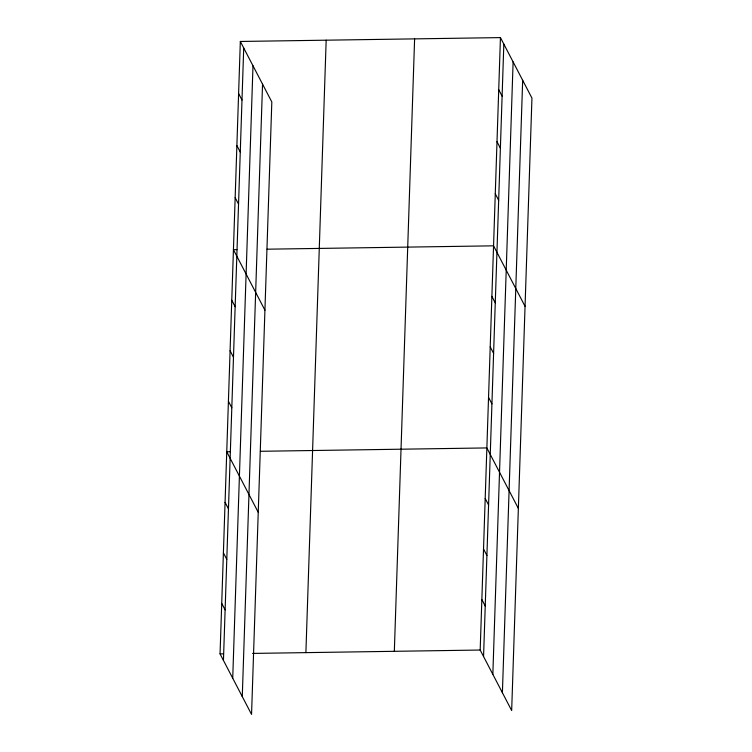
<?xml version="1.0" encoding="UTF-8"?>
<svg xmlns="http://www.w3.org/2000/svg" width="752" height="752" viewBox="0 0 752 752"><rect width="100%" height="100%" fill="white"/><g stroke="black" fill="none" stroke-linecap="round" stroke-linejoin="round"><path stroke-width="1.13" d="M240.33 41.463L271.82 101.962L251.553 714.4L220.054 653.902L240.33 41.463L500.447 37.6L531.946 98.098L511.67 710.537L480.18 650.038L500.447 37.6M223.447 660.406L243.714 47.968M232.725 678.229L252.992 65.791M242.276 696.587L262.542 84.149M305.895 652.623L326.171 40.185M394.339 651.307L414.606 38.878M483.564 656.543L503.831 44.105M492.842 674.356L513.108 61.927M502.402 692.714L522.668 80.285M236.918 249.645L233.44 249.692L264.93 310.191M267.073 249.194L493.556 245.829L525.046 306.327M230.225 451.745L226.747 451.792L258.237 512.3M260.389 451.294L486.864 447.929L518.363 508.427M220.054 653.902L223.541 653.845M252.54 653.422L480.18 650.038M498.726 89.657L502.11 96.162M497.006 141.714L500.39 148.219M495.277 193.772L498.67 200.276M491.883 296.354L495.267 302.859M490.21 346.879L493.603 353.384M488.537 397.404L491.93 403.909M485.19 498.454L488.584 504.968M483.527 548.979L486.911 555.493M238.6 93.521L241.994 100.025M481.853 599.513L485.237 606.018M236.88 145.578L240.273 152.083M235.16 197.635L238.544 204.14M231.766 300.217L235.15 306.722M230.093 350.742L233.477 357.256M228.42 401.267L231.804 407.781M225.074 502.327L228.458 508.831M223.4 552.852L226.794 559.356M221.727 603.377L225.121 609.881"/></g></svg>
